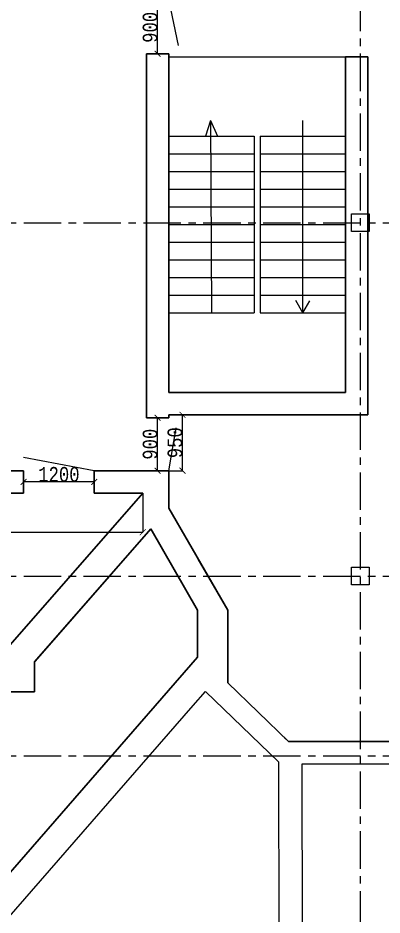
# Model space of a CAD drawing. Header units: millimetres. Extents: x -689206 to 4969298, y -1019800 to 703299.
# Drawn here: x 499366 to 505546, y 551272 to 566509 of the extents above; entities that cross this region are included whole.
import ezdxf

# ---------------------------------------------------------------- set-up
doc = ezdxf.new("R2010")
doc.units = ezdxf.units.MM
doc.linetypes.add('осеваяX2', pattern=[101.6, 63.5, -12.7, 12.7, -12.7])
doc.layers.add('РАЗМЕРЫ', color=7, linetype='Continuous', lineweight=9)
doc.layers.add('стены', color=7, linetype='Continuous', lineweight=20)
doc.styles.add('Аннотативный', font='isocteur.ttf', dxfattribs={"width": 0.7, "height": 250})
doc.dimstyles.new('Аннотативный', dxfattribs={"dimscale": 0, "dimtxt": 250, "dimasz": 100, "dimexe": 1.25, "dimexo": 0.625, "dimtad": 1, "dimdec": 0, "dimtxsty": 'Аннотативный', "dimblk": 'ARCHTICK', "dimcen": 2.5, "dimadec": 0, "dimazin": 0, "dimtfac": 1, "dimtdec": 0, "dimtmove": 0, "dimatfit": 3, "dimfxl": 1, "dimarcsym": 0})

# ---------------------------------------------------------------- blocks, each defined once
blk = doc.blocks.new('_ArchTick')
at = {"color": 0, "linetype": 'ByBlock', "const_width": 0.15}
blk.add_lwpolyline([(-0.5, -0.5), (0.5, 0.5)], dxfattribs=at)
blk = doc.blocks.new('*D888')
at = {"layer": 'Defpoints', "color": 0, "linetype": 'ByBlock', "lineweight": 20, "transparency": 16777216}
for p in [(495646, 558439), (501484, 558439), (501484, 557774)]:
    blk.add_point(p, dxfattribs=at)
at = {"layer": 'РАЗМЕРЫ', "color": 0, "linetype": 'ByBlock', "lineweight": -2, "transparency": 16777216}
for p, q in [((495646, 558439), (495646, 557773)), ((501484, 558439), (501484, 557773)), ((495646, 557774), (501484, 557774))]:
    blk.add_line(p, q, dxfattribs=at)
at = {"layer": 'РАЗМЕРЫ', "color": 0, "linetype": 'ByBlock', "lineweight": -2, "transparency": 16777216, "xscale": 100, "yscale": 100, "zscale": 100, "rotation": 180}
blk.add_blockref('_ArchTick', (495646, 557774), dxfattribs=at)
at = {"layer": 'РАЗМЕРЫ', "color": 0, "linetype": 'ByBlock', "lineweight": -2, "transparency": 16777216, "xscale": 100, "yscale": 100, "zscale": 100}
blk.add_blockref('_ArchTick', (501484, 557774), dxfattribs=at)
at = {"layer": 'РАЗМЕРЫ', "color": 0, "linetype": 'ByBlock', "lineweight": 20, "transparency": 16777216, "insert": (498565, 557900), "char_height": 250, "attachment_point": 5, "style": 'Аннотативный'}
blk.add_mtext('5840', dxfattribs=at)
blk = doc.blocks.new('*D896')
at = {"layer": 'Defpoints', "color": 0, "linetype": 'ByBlock', "lineweight": 20, "transparency": 16777216}
for p in [(499461, 558629), (499461, 558629), (500661, 558629)]:
    blk.add_point(p, dxfattribs=at)
at = {"layer": 'РАЗМЕРЫ', "color": 0, "linetype": 'ByBlock', "lineweight": -2, "transparency": 16777216}
for p, q in [((499461, 558630), (499461, 558631)), ((500661, 558629), (499461, 558629)), ((500661, 558630), (500661, 558631))]:
    blk.add_line(p, q, dxfattribs=at)
at = {"layer": 'РАЗМЕРЫ', "color": 0, "linetype": 'ByBlock', "lineweight": -2, "transparency": 16777216, "xscale": 100, "yscale": 100, "zscale": 100, "rotation": 180}
blk.add_blockref('_ArchTick', (499461, 558629), dxfattribs=at)
at = {"layer": 'РАЗМЕРЫ', "color": 0, "linetype": 'ByBlock', "lineweight": -2, "transparency": 16777216, "xscale": 100, "yscale": 100, "zscale": 100}
blk.add_blockref('_ArchTick', (500661, 558629), dxfattribs=at)
at = {"layer": 'РАЗМЕРЫ', "color": 0, "linetype": 'ByBlock', "lineweight": 20, "transparency": 16777216, "insert": (500061, 558755), "char_height": 250, "attachment_point": 5, "style": 'Аннотативный'}
blk.add_mtext('1200', dxfattribs=at)
blk = doc.blocks.new('*D898')
at = {"layer": 'Defpoints', "color": 0, "linetype": 'ByBlock', "lineweight": 20, "transparency": 16777216}
for p in [(501736, 566799), (501736, 566799), (501736, 565899)]:
    blk.add_point(p, dxfattribs=at)
at = {"layer": 'РАЗМЕРЫ', "color": 0, "linetype": 'ByBlock', "lineweight": -2, "transparency": 16777216}
for p, q in [((501736, 566799), (501737, 566799)), ((501736, 565899), (501736, 566799)), ((501736, 565899), (501737, 565899))]:
    blk.add_line(p, q, dxfattribs=at)
at = {"layer": 'РАЗМЕРЫ', "color": 0, "linetype": 'ByBlock', "lineweight": -2, "transparency": 16777216, "xscale": 100, "yscale": 100, "zscale": 100}
for p, rotation in [((501736, 566799), 90), ((501736, 565899), 270)]:
    blk.add_blockref('_ArchTick', p, dxfattribs=dict(at, rotation=rotation))
at = {"layer": 'РАЗМЕРЫ', "color": 0, "linetype": 'ByBlock', "lineweight": 20, "transparency": 16777216, "insert": (501610, 566349), "char_height": 250, "attachment_point": 5, "rotation": 90, "style": 'Аннотативный'}
blk.add_mtext('900', dxfattribs=at)
blk = doc.blocks.new('*D899')
at = {"layer": 'Defpoints', "color": 0, "linetype": 'ByBlock', "lineweight": 20, "transparency": 16777216}
for p in [(501736, 559719), (501736, 559719), (501736, 558819)]:
    blk.add_point(p, dxfattribs=at)
at = {"layer": 'РАЗМЕРЫ', "color": 0, "linetype": 'ByBlock', "lineweight": -2, "transparency": 16777216}
for p, q in [((501736, 559719), (501737, 559719)), ((501736, 558819), (501736, 559719)), ((501736, 558819), (501737, 558819))]:
    blk.add_line(p, q, dxfattribs=at)
at = {"layer": 'РАЗМЕРЫ', "color": 0, "linetype": 'ByBlock', "lineweight": -2, "transparency": 16777216, "xscale": 100, "yscale": 100, "zscale": 100}
for p, rotation in [((501736, 559719), 90), ((501736, 558819), 270)]:
    blk.add_blockref('_ArchTick', p, dxfattribs=dict(at, rotation=rotation))
at = {"layer": 'РАЗМЕРЫ', "color": 0, "linetype": 'ByBlock', "lineweight": 20, "transparency": 16777216, "insert": (501610, 559269), "char_height": 250, "attachment_point": 5, "rotation": 90, "style": 'Аннотативный'}
blk.add_mtext('900', dxfattribs=at)
blk = doc.blocks.new('*D863')
at = {"layer": 'Defpoints', "color": 0, "linetype": 'ByBlock', "lineweight": 20, "transparency": 16777216}
for p in [(501926, 559769), (502158, 559769), (501926, 558819)]:
    blk.add_point(p, dxfattribs=at)
at = {"layer": 'РАЗМЕРЫ', "color": 0, "linetype": 'ByBlock', "lineweight": -2, "transparency": 16777216}
for p, q in [((501926, 559769), (502159, 559769)), ((502158, 558819), (502158, 559769)), ((501926, 558819), (502159, 558819))]:
    blk.add_line(p, q, dxfattribs=at)
at = {"layer": 'РАЗМЕРЫ', "color": 0, "linetype": 'ByBlock', "lineweight": -2, "transparency": 16777216, "xscale": 100, "yscale": 100, "zscale": 100}
for p, rotation in [((502158, 559769), 90), ((502158, 558819), 270)]:
    blk.add_blockref('_ArchTick', p, dxfattribs=dict(at, rotation=rotation))
at = {"layer": 'РАЗМЕРЫ', "color": 0, "linetype": 'ByBlock', "lineweight": 20, "transparency": 16777216, "insert": (502032, 559294), "char_height": 250, "attachment_point": 5, "rotation": 90, "style": 'Аннотативный'}
blk.add_mtext('950', dxfattribs=at)

msp = doc.modelspace()

# ---------------------------------------------------------------- linework, layer by layer
at = {"layer": 'РАЗМЕРЫ', "linetype": 'ByBlock', "lineweight": 20}
for p, q in [((501925.8, 566799.4), (502083.6, 566042.9)), ((501925.8, 565849.3), (504926.7, 565849.3)), ((502636.2, 564768), (502547.7, 564499.3)), ((502636.2, 564768), (502651.7, 561499.3)), ((502636.2, 564768), (502750.7, 564499.3)), ((504201.7, 561499.3), (504201.7, 564768)), ((501926.7, 564499.3), (503376.7, 564499.3)), ((501926.7, 564499.3), (501926.7, 561499.3)), ((503376.7, 564499.3), (503376.7, 561499.3)), ((503476.7, 564499.3), (504926.7, 564499.3)), ((503476.7, 564499.3), (503476.7, 561499.3)), ((501926.7, 564199.3), (503376.7, 564199.3)), ((503476.7, 564199.3), (504926.7, 564199.3)), ((501926.7, 563899.3), (503376.7, 563899.3)), ((503476.7, 563899.3), (504926.7, 563899.3)), ((501926.7, 563599.3), (503376.7, 563599.3)), ((503476.7, 563599.3), (504926.7, 563599.3)), ((501926.7, 563299.3), (503376.7, 563299.3)), ((503476.7, 563299.3), (504926.7, 563299.3)), ((501926.7, 562999.3), (503376.7, 562999.3)), ((503476.7, 562999.3), (504926.7, 562999.3)), ((501926.7, 562699.3), (503376.7, 562699.3)), ((503476.7, 562699.3), (504926.7, 562699.3)), ((501926.7, 562399.3), (503376.7, 562399.3)), ((503476.7, 562399.3), (504926.7, 562399.3)), ((501926.7, 562099.3), (503376.7, 562099.3)), ((503476.7, 562099.3), (504926.7, 562099.3)), ((501926.7, 561799.3), (503376.7, 561799.3)), ((503476.7, 561799.3), (504926.7, 561799.3)), ((504201.7, 561499.3), (504080.7, 561708.9)), ((504201.7, 561499.3), (504320.5, 561705.2)), ((501926.7, 561499.3), (503376.7, 561499.3)), ((501926.7, 561499.3), (501926.7, 560149.3)), ((503476.7, 561499.3), (504926.7, 561499.3)), ((504926.7, 560149.3), (504926.7, 561499.3)), ((501926.7, 560149.3), (504926.7, 560149.3)), ((501925.8, 558819.4), (502052.1, 559547.4)), ((500660.8, 558819.4), (499460.6, 559045.9)), ((502549.7, 555071.5), (503789.2, 553874.4)), ((505765.9, 553837.3), (504185.9, 553837.3))]:
    msp.add_line(p, q, dxfattribs=at)
at = {"layer": 'РАЗМЕРЫ', "linetype": 'ByBlock', "lineweight": 30}
for p, q in [((501545.8, 565882.9), (501545.8, 565898.9)), ((501545.8, 565898.9), (501925.8, 565898.9)), ((501545.8, 565882.9), (501545.8, 559719.4)), ((501925.8, 565898.9), (501925.8, 565870.3)), ((501925.8, 560149.3), (501925.8, 565882.9)), ((501925.8, 565882.9), (501925.8, 565857.8)), ((505306.7, 565849.3), (504926.7, 565849.3)), ((504926.7, 565849.3), (504926.7, 560149.3)), ((505306.7, 559769.3), (505306.7, 565849.3)), ((501925.8, 559719.4), (501545.8, 559719.4)), ((501925.8, 559719.4), (501925.8, 559769.3)), ((501926.7, 559769.3), (504926.7, 559769.3)), ((504926.7, 559769.3), (505306.7, 559769.3)), ((499460.8, 558439.4), (499460.8, 558819.4)), ((500660.8, 558819.4), (500660.8, 558439.4)), ((501545.8, 558819.4), (501925.8, 558819.4)), ((501925.8, 558184.4), (501925.8, 558819.4)), ((502925.8, 555216.1), (503959.9, 554217.3)), ((503959.9, 554217.3), (510174.4, 554217.3))]:
    msp.add_line(p, q, dxfattribs=at)
at = {"layer": 'стены', "color": 1, "linetype": 'осеваяX2', "lineweight": 15, "ltscale": 10}
for p, q in [((505175.8, 583174.8), (505175.8, 539027.3)), ((481175.8, 563029.3), (553325.8, 563029.3)), ((481175.8, 557029.3), (553325.8, 557029.3)), ((481175.8, 553977.4), (553325.8, 553977.4))]:
    msp.add_line(p, q, dxfattribs=at)
at = {"layer": 'стены', "lineweight": 30}
for p, q in [((504926.7, 560149.3), (501926.7, 560149.3)), ((499460.8, 558819.4), (498625.8, 558819.4)), ((501545.8, 558819.4), (500660.8, 558819.4)), ((501925.8, 558439.4), (501925.8, 558819.4)), ((499460.8, 558439.4), (495646.5, 558439.4)), ((501484.2, 558439.4), (499235.8, 555862.7)), ((501484.2, 558439.4), (500660.8, 558439.4)), ((501925.8, 558439.4), (501925.8, 558184.4)), ((501925.8, 558184.4), (502925.8, 556452.3)), ((501618.9, 557832.6), (499646.5, 555572.2)), ((501618.9, 557832.6), (499656.2, 555583.3)), ((502415.8, 556452.3), (501618.9, 557832.6)), ((502415.8, 555652.3), (502415.8, 556452.3)), ((502925.8, 556452.3), (502925.8, 555652.3)), ((498665.8, 551346.9), (502415.8, 555652.3)), ((499646.5, 555572.2), (499646.5, 555062.2)), ((502925.8, 555652.3), (502925.8, 555216.1)), ((499646.5, 555062.2), (495646.5, 555062.2)), ((503884.6, 554290.1), (503959.9, 554217.3))]:
    msp.add_line(p, q, dxfattribs=at)
at = {"layer": 'стены'}
for p, q in [((502415.8, 556452.3), (501915.8, 557318.3)), ((502925.8, 556452.3), (502425.8, 557318.3)), ((502415.8, 555652.3), (502415.8, 556452.3)), ((502415.8, 555652.3), (502415.8, 556452.3)), ((502925.8, 556452.3), (502925.8, 555652.3)), ((502925.8, 556452.3), (502925.8, 555652.3)), ((498665.8, 551346.9), (502415.8, 555652.3)), ((498665.8, 551346.9), (502415.8, 555652.3)), ((502925.8, 555652.3), (502925.8, 555216.1)), ((502925.8, 555652.3), (502925.8, 555216.1))]:
    msp.add_line(p, q, dxfattribs=at)
at = {"layer": 'стены', "lineweight": 20}
for p, q in [((502342.6, 554833.8), (502549.7, 555071.5)), ((499175.8, 551198), (502342.6, 554833.8)), ((503789.2, 553874.4), (503795.9, 546727.3)), ((504185.9, 553837.3), (504192.6, 546727.3))]:
    msp.add_line(p, q, dxfattribs=at)
at = {"layer": 'стены', "color": 240, "true_color": 0xed1f24}
for points in [[(505025.8, 563181.4), (505325.8, 563181.4), (505325.8, 562881.4), (505025.8, 562881.4)], [(505025.8, 557181.4), (505325.8, 557181.4), (505325.8, 556881.4), (505025.8, 556881.4)]]:
    msp.add_lwpolyline(points, close=True, dxfattribs=at)

# ---------------------------------------------------------------- dimensions: what is measured, and where the dimension line sits
at = {"layer": 'РАЗМЕРЫ', "linetype": 'ByBlock', "lineweight": 20}
for p1, p2, picture, middle in [((501735.8304, 565898.8773), (501735.8304, 566799.3564), '*D898', (501610.2054, 566349.1169)), ((501735.8, 558819.4), (501735.8, 559719.4), '*D899', (501610.2, 559269.4)), ((500660.8, 558629.4), (499460.8, 558629.4), '*D896', (500060.8, 558755))]:
    dim = msp.add_aligned_dim(p1=p1, p2=p2, distance=0, dimstyle='Аннотативный', dxfattribs=at)
    dim.commit()
    dim.dimension.update_dxf_attribs({"geometry": picture, "text_midpoint": middle})
dim = msp.add_linear_dim(base=(502158, 559769.3), p1=(501925.8, 558819.4), p2=(501925.8, 559769.3), angle=90, dimstyle='Аннотативный', dxfattribs=at)
dim.commit()
dim.dimension.update_dxf_attribs({"geometry": '*D863', "text_midpoint": (502032.4, 559294.3)})
dim = msp.add_linear_dim(base=(501484.2, 557774), p1=(495646.5, 558439.4), p2=(501484.2, 558439.4), text='5840', dimstyle='Аннотативный', dxfattribs=at)
dim.commit()
dim.dimension.update_dxf_attribs({"geometry": '*D888', "text_midpoint": (498565.3, 557899.6)})

doc.saveas('drawing.dxf')
